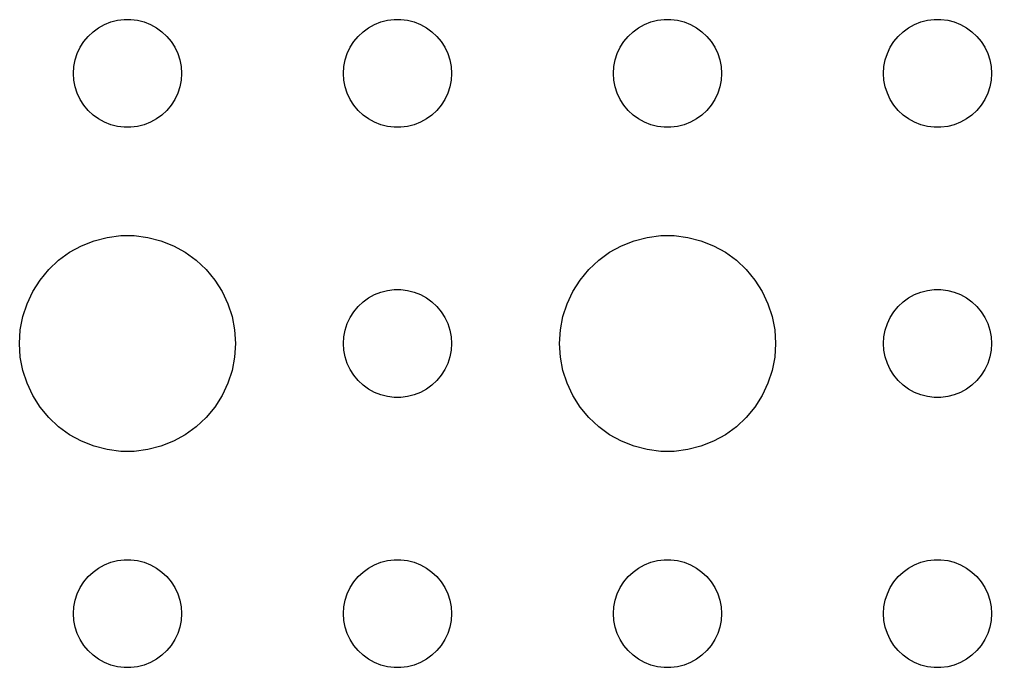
# Model space of a CAD drawing. Header units: metres. Extents: x -134 to 134, y 62 to 166.
# Drawn here: x -100.5 to -73.5, y 90 to 108 of the extents above; entities that cross this region are included whole.
import ezdxf

# ---------------------------------------------------------------- set-up
doc = ezdxf.new("R2010")
doc.units = ezdxf.units.M

msp = doc.modelspace()

# ---------------------------------------------------------------- linework, layer by layer
for p, q in [((-98.4561, 107.656), (-98.3037, 107.766)), ((-98.3037, 107.766), (-98.1387, 107.857)), ((-98.1387, 107.857), (-97.9635, 107.927)), ((-97.9635, 107.927), (-97.7811, 107.973)), ((-97.7811, 107.973), (-97.5942, 107.997)), ((-97.5942, 107.997), (-97.4058, 107.997)), ((-97.4058, 107.997), (-97.2189, 107.973)), ((-97.2189, 107.973), (-97.0365, 107.927)), ((-97.0365, 107.927), (-96.8613, 107.857)), ((-96.8613, 107.857), (-96.6963, 107.766)), ((-96.6963, 107.766), (-96.5439, 107.656)), ((-90.9561, 107.656), (-90.8037, 107.766)), ((-90.8037, 107.766), (-90.6387, 107.857)), ((-90.6387, 107.857), (-90.4635, 107.927)), ((-90.4635, 107.927), (-90.2811, 107.973)), ((-90.2811, 107.973), (-90.0942, 107.997)), ((-90.0942, 107.997), (-89.9058, 107.997)), ((-89.9058, 107.997), (-89.7189, 107.973)), ((-89.7189, 107.973), (-89.5365, 107.927)), ((-89.5365, 107.927), (-89.3613, 107.857)), ((-89.3613, 107.857), (-89.1963, 107.766)), ((-89.1963, 107.766), (-89.0439, 107.656)), ((-83.4561, 107.656), (-83.3037, 107.766)), ((-83.3037, 107.766), (-83.1387, 107.857)), ((-83.1387, 107.857), (-82.9635, 107.927)), ((-82.9635, 107.927), (-82.7811, 107.973)), ((-82.7811, 107.973), (-82.5942, 107.997)), ((-82.5942, 107.997), (-82.4058, 107.997)), ((-82.4058, 107.997), (-82.2189, 107.973)), ((-82.2189, 107.973), (-82.0365, 107.927)), ((-82.0365, 107.927), (-81.8613, 107.857)), ((-81.8613, 107.857), (-81.6963, 107.766)), ((-81.6963, 107.766), (-81.5439, 107.656)), ((-75.9561, 107.656), (-75.8037, 107.766)), ((-75.8037, 107.766), (-75.6387, 107.857)), ((-75.6387, 107.857), (-75.4635, 107.927)), ((-75.4635, 107.927), (-75.2811, 107.973)), ((-75.2811, 107.973), (-75.0942, 107.997)), ((-75.0942, 107.997), (-74.9058, 107.997)), ((-74.9058, 107.997), (-74.7189, 107.973)), ((-74.7189, 107.973), (-74.5365, 107.927)), ((-74.5365, 107.927), (-74.3613, 107.857)), ((-74.3613, 107.857), (-74.1963, 107.766)), ((-74.1963, 107.766), (-74.0439, 107.656)), ((-98.7135, 107.382), (-98.5934, 107.527)), ((-98.5934, 107.527), (-98.4561, 107.656)), ((-96.5439, 107.656), (-96.4065, 107.527)), ((-96.4065, 107.527), (-96.2865, 107.382)), ((-91.2135, 107.382), (-91.0934, 107.527)), ((-91.0934, 107.527), (-90.9561, 107.656)), ((-89.0439, 107.656), (-88.9065, 107.527)), ((-88.9065, 107.527), (-88.7865, 107.382)), ((-83.7135, 107.382), (-83.5934, 107.527)), ((-83.5934, 107.527), (-83.4561, 107.656)), ((-81.5439, 107.656), (-81.4065, 107.527)), ((-81.4065, 107.527), (-81.2865, 107.382)), ((-76.2135, 107.382), (-76.0934, 107.527)), ((-76.0934, 107.527), (-75.9561, 107.656)), ((-74.0439, 107.656), (-73.9065, 107.527)), ((-73.9065, 107.527), (-73.7865, 107.382)), ((-98.8947, 107.052), (-98.8145, 107.223)), ((-98.8145, 107.223), (-98.7135, 107.382)), ((-96.2865, 107.382), (-96.1855, 107.223)), ((-96.1855, 107.223), (-96.1053, 107.052)), ((-91.3947, 107.052), (-91.3145, 107.223)), ((-91.3145, 107.223), (-91.2135, 107.382)), ((-88.7865, 107.382), (-88.6855, 107.223)), ((-88.6855, 107.223), (-88.6053, 107.052)), ((-83.8947, 107.052), (-83.8145, 107.223)), ((-83.8145, 107.223), (-83.7135, 107.382)), ((-81.2865, 107.382), (-81.1855, 107.223)), ((-81.1855, 107.223), (-81.1053, 107.052)), ((-76.3947, 107.052), (-76.3145, 107.223)), ((-76.3145, 107.223), (-76.2135, 107.382)), ((-73.7865, 107.382), (-73.6855, 107.223)), ((-73.6855, 107.223), (-73.6053, 107.052)), ((-98.9529, 106.873), (-98.8947, 107.052)), ((-96.1053, 107.052), (-96.0471, 106.873)), ((-91.4529, 106.873), (-91.3947, 107.052)), ((-88.6053, 107.052), (-88.5471, 106.873)), ((-83.9529, 106.873), (-83.8947, 107.052)), ((-81.1053, 107.052), (-81.0471, 106.873)), ((-76.4529, 106.873), (-76.3947, 107.052)), ((-73.6053, 107.052), (-73.5471, 106.873)), ((-99, 106.5), (-98.9882, 106.688)), ((-98.9882, 106.688), (-98.9529, 106.873)), ((-96.0471, 106.873), (-96.0118, 106.688)), ((-96.0118, 106.688), (-96, 106.5)), ((-91.5, 106.5), (-91.4882, 106.688)), ((-91.4882, 106.688), (-91.4529, 106.873)), ((-88.5471, 106.873), (-88.5118, 106.688)), ((-88.5118, 106.688), (-88.5, 106.5)), ((-84, 106.5), (-83.9882, 106.688)), ((-83.9882, 106.688), (-83.9529, 106.873)), ((-81.0471, 106.873), (-81.0118, 106.688)), ((-81.0118, 106.688), (-81, 106.5)), ((-76.5, 106.5), (-76.4882, 106.688)), ((-76.4882, 106.688), (-76.4529, 106.873)), ((-73.5471, 106.873), (-73.5118, 106.688)), ((-73.5118, 106.688), (-73.5, 106.5)), ((-98.9882, 106.312), (-99, 106.5)), ((-96, 106.5), (-96.0118, 106.312)), ((-91.4882, 106.312), (-91.5, 106.5)), ((-88.5, 106.5), (-88.5118, 106.312)), ((-83.9882, 106.312), (-84, 106.5)), ((-81, 106.5), (-81.0118, 106.312)), ((-76.4882, 106.312), (-76.5, 106.5)), ((-73.5, 106.5), (-73.5118, 106.312)), ((-98.9529, 106.127), (-98.9882, 106.312)), ((-98.8947, 105.948), (-98.9529, 106.127)), ((-96.0471, 106.127), (-96.1053, 105.948)), ((-96.0118, 106.312), (-96.0471, 106.127)), ((-91.4529, 106.127), (-91.4882, 106.312)), ((-91.3947, 105.948), (-91.4529, 106.127)), ((-88.5471, 106.127), (-88.6053, 105.948)), ((-88.5118, 106.312), (-88.5471, 106.127)), ((-83.9529, 106.127), (-83.9882, 106.312)), ((-83.8947, 105.948), (-83.9529, 106.127)), ((-81.0471, 106.127), (-81.1053, 105.948)), ((-81.0118, 106.312), (-81.0471, 106.127)), ((-76.4529, 106.127), (-76.4882, 106.312)), ((-76.3947, 105.948), (-76.4529, 106.127)), ((-73.5471, 106.127), (-73.6053, 105.948)), ((-73.5118, 106.312), (-73.5471, 106.127)), ((-98.8145, 105.777), (-98.8947, 105.948)), ((-96.1053, 105.948), (-96.1855, 105.777)), ((-91.3145, 105.777), (-91.3947, 105.948)), ((-88.6053, 105.948), (-88.6855, 105.777)), ((-83.8145, 105.777), (-83.8947, 105.948)), ((-81.1053, 105.948), (-81.1855, 105.777)), ((-76.3145, 105.777), (-76.3947, 105.948)), ((-73.6053, 105.948), (-73.6855, 105.777)), ((-98.7135, 105.618), (-98.8145, 105.777)), ((-98.5934, 105.473), (-98.7135, 105.618)), ((-96.2865, 105.618), (-96.4065, 105.473)), ((-96.1855, 105.777), (-96.2865, 105.618)), ((-91.2135, 105.618), (-91.3145, 105.777)), ((-91.0934, 105.473), (-91.2135, 105.618)), ((-88.7865, 105.618), (-88.9065, 105.473)), ((-88.6855, 105.777), (-88.7865, 105.618)), ((-83.7135, 105.618), (-83.8145, 105.777)), ((-83.5934, 105.473), (-83.7135, 105.618)), ((-81.2865, 105.618), (-81.4065, 105.473)), ((-81.1855, 105.777), (-81.2865, 105.618)), ((-76.2135, 105.618), (-76.3145, 105.777)), ((-76.0934, 105.473), (-76.2135, 105.618)), ((-73.7865, 105.618), (-73.9065, 105.473)), ((-73.6855, 105.777), (-73.7865, 105.618)), ((-98.4561, 105.344), (-98.5934, 105.473)), ((-98.3037, 105.234), (-98.4561, 105.344)), ((-96.5439, 105.344), (-96.6963, 105.234)), ((-96.4065, 105.473), (-96.5439, 105.344)), ((-90.9561, 105.344), (-91.0934, 105.473)), ((-90.8037, 105.234), (-90.9561, 105.344)), ((-89.0439, 105.344), (-89.1963, 105.234)), ((-88.9065, 105.473), (-89.0439, 105.344)), ((-83.4561, 105.344), (-83.5934, 105.473)), ((-83.3037, 105.234), (-83.4561, 105.344)), ((-81.5439, 105.344), (-81.6963, 105.234)), ((-81.4065, 105.473), (-81.5439, 105.344)), ((-75.9561, 105.344), (-76.0934, 105.473)), ((-75.8037, 105.234), (-75.9561, 105.344)), ((-74.0439, 105.344), (-74.1963, 105.234)), ((-73.9065, 105.473), (-74.0439, 105.344)), ((-98.1387, 105.143), (-98.3037, 105.234)), ((-97.9635, 105.073), (-98.1387, 105.143)), ((-97.7811, 105.027), (-97.9635, 105.073)), ((-97.0365, 105.073), (-97.2189, 105.027)), ((-96.8613, 105.143), (-97.0365, 105.073)), ((-96.6963, 105.234), (-96.8613, 105.143)), ((-90.6387, 105.143), (-90.8037, 105.234)), ((-90.4635, 105.073), (-90.6387, 105.143)), ((-90.2811, 105.027), (-90.4635, 105.073)), ((-89.5365, 105.073), (-89.7189, 105.027)), ((-89.3613, 105.143), (-89.5365, 105.073)), ((-89.1963, 105.234), (-89.3613, 105.143)), ((-83.1387, 105.143), (-83.3037, 105.234)), ((-82.9635, 105.073), (-83.1387, 105.143)), ((-82.7811, 105.027), (-82.9635, 105.073)), ((-82.0365, 105.073), (-82.2189, 105.027)), ((-81.8613, 105.143), (-82.0365, 105.073)), ((-81.6963, 105.234), (-81.8613, 105.143)), ((-75.6387, 105.143), (-75.8037, 105.234)), ((-75.4635, 105.073), (-75.6387, 105.143)), ((-75.2811, 105.027), (-75.4635, 105.073)), ((-74.5365, 105.073), (-74.7189, 105.027)), ((-74.3613, 105.143), (-74.5365, 105.073)), ((-74.1963, 105.234), (-74.3613, 105.143)), ((-97.5942, 105.003), (-97.7811, 105.027)), ((-97.4058, 105.003), (-97.5942, 105.003)), ((-97.2189, 105.027), (-97.4058, 105.003)), ((-90.0942, 105.003), (-90.2811, 105.027)), ((-89.9058, 105.003), (-90.0942, 105.003)), ((-89.7189, 105.027), (-89.9058, 105.003)), ((-82.5942, 105.003), (-82.7811, 105.027)), ((-82.4058, 105.003), (-82.5942, 105.003)), ((-82.2189, 105.027), (-82.4058, 105.003)), ((-75.0942, 105.003), (-75.2811, 105.027)), ((-74.9058, 105.003), (-75.0942, 105.003)), ((-74.7189, 105.027), (-74.9058, 105.003)), ((-98.7773, 101.714), (-98.427, 101.853)), ((-98.427, 101.853), (-98.0621, 101.947)), ((-98.0621, 101.947), (-97.6884, 101.994)), ((-97.6884, 101.994), (-97.3116, 101.994)), ((-97.3116, 101.994), (-96.9379, 101.947)), ((-96.9379, 101.947), (-96.573, 101.853)), ((-96.573, 101.853), (-96.2227, 101.714)), ((-83.7773, 101.714), (-83.427, 101.853)), ((-83.427, 101.853), (-83.0621, 101.947)), ((-83.0621, 101.947), (-82.6884, 101.994)), ((-82.6884, 101.994), (-82.3116, 101.994)), ((-82.3116, 101.994), (-81.9379, 101.947)), ((-81.9379, 101.947), (-81.573, 101.853)), ((-81.573, 101.853), (-81.2227, 101.714)), ((-99.4123, 101.312), (-99.1075, 101.533)), ((-99.1075, 101.533), (-98.7773, 101.714)), ((-96.2227, 101.714), (-95.8925, 101.533)), ((-95.8925, 101.533), (-95.5877, 101.312)), ((-84.4123, 101.312), (-84.1075, 101.533)), ((-84.1075, 101.533), (-83.7773, 101.714)), ((-81.2227, 101.714), (-80.8925, 101.533)), ((-80.8925, 101.533), (-80.5877, 101.312)), ((-99.6869, 101.054), (-99.4123, 101.312)), ((-95.5877, 101.312), (-95.3131, 101.054)), ((-84.6869, 101.054), (-84.4123, 101.312)), ((-80.5877, 101.312), (-80.3131, 101.054)), ((-99.927, 100.763), (-99.6869, 101.054)), ((-95.3131, 101.054), (-95.073, 100.763)), ((-84.927, 100.763), (-84.6869, 101.054)), ((-80.3131, 101.054), (-80.073, 100.763)), ((-100.129, 100.445), (-99.927, 100.763)), ((-95.073, 100.763), (-94.8711, 100.445)), ((-85.1289, 100.445), (-84.927, 100.763)), ((-80.073, 100.763), (-79.8711, 100.445)), ((-100.289, 100.104), (-100.129, 100.445)), ((-94.8711, 100.445), (-94.7107, 100.104)), ((-90.4635, 100.427), (-90.2811, 100.473)), ((-90.2811, 100.473), (-90.0942, 100.497)), ((-90.0942, 100.497), (-89.9058, 100.497)), ((-89.9058, 100.497), (-89.7189, 100.473)), ((-89.7189, 100.473), (-89.5365, 100.427)), ((-85.2893, 100.104), (-85.1289, 100.445)), ((-79.8711, 100.445), (-79.7107, 100.104)), ((-75.4635, 100.427), (-75.2811, 100.473)), ((-75.2811, 100.473), (-75.0942, 100.497)), ((-75.0942, 100.497), (-74.9058, 100.497)), ((-74.9058, 100.497), (-74.7189, 100.473)), ((-74.7189, 100.473), (-74.5365, 100.427)), ((-90.9561, 100.156), (-90.8037, 100.266)), ((-90.8037, 100.266), (-90.6387, 100.357)), ((-90.6387, 100.357), (-90.4635, 100.427)), ((-89.5365, 100.427), (-89.3613, 100.357)), ((-89.3613, 100.357), (-89.1963, 100.266)), ((-89.1963, 100.266), (-89.0439, 100.156)), ((-75.9561, 100.156), (-75.8037, 100.266)), ((-75.8037, 100.266), (-75.6387, 100.357)), ((-75.6387, 100.357), (-75.4635, 100.427)), ((-74.5365, 100.427), (-74.3613, 100.357)), ((-74.3613, 100.357), (-74.1963, 100.266)), ((-74.1963, 100.266), (-74.0439, 100.156)), ((-100.406, 99.7461), (-100.289, 100.104)), ((-94.7107, 100.104), (-94.5943, 99.7461)), ((-91.2135, 99.8817), (-91.0934, 100.027)), ((-91.0934, 100.027), (-90.9561, 100.156)), ((-89.0439, 100.156), (-88.9065, 100.027)), ((-88.9065, 100.027), (-88.7865, 99.8817)), ((-85.4057, 99.7461), (-85.2893, 100.104)), ((-79.7107, 100.104), (-79.5943, 99.7461)), ((-76.2135, 99.8817), (-76.0934, 100.027)), ((-76.0934, 100.027), (-75.9561, 100.156)), ((-74.0439, 100.156), (-73.9065, 100.027)), ((-73.9065, 100.027), (-73.7865, 99.8817)), ((-100.476, 99.376), (-100.406, 99.7461)), ((-94.5943, 99.7461), (-94.5237, 99.376)), ((-91.3947, 99.5522), (-91.3145, 99.7226)), ((-91.3145, 99.7226), (-91.2135, 99.8817)), ((-88.7865, 99.8817), (-88.6855, 99.7226)), ((-88.6855, 99.7226), (-88.6053, 99.5522)), ((-85.4763, 99.376), (-85.4057, 99.7461)), ((-79.5943, 99.7461), (-79.5237, 99.376)), ((-76.3947, 99.5522), (-76.3145, 99.7226)), ((-76.3145, 99.7226), (-76.2135, 99.8817)), ((-73.7865, 99.8817), (-73.6855, 99.7226)), ((-73.6855, 99.7226), (-73.6053, 99.5522)), ((-100.5, 99), (-100.476, 99.376)), ((-94.5237, 99.376), (-94.5, 99)), ((-91.4882, 99.188), (-91.4529, 99.373)), ((-91.4529, 99.373), (-91.3947, 99.5522)), ((-88.6053, 99.5522), (-88.5471, 99.373)), ((-88.5471, 99.373), (-88.5118, 99.188)), ((-85.5, 99), (-85.4763, 99.376)), ((-79.5237, 99.376), (-79.5, 99)), ((-76.4882, 99.188), (-76.4529, 99.373)), ((-76.4529, 99.373), (-76.3947, 99.5522)), ((-73.6053, 99.5522), (-73.5471, 99.373)), ((-73.5471, 99.373), (-73.5118, 99.188)), ((-91.5, 99), (-91.4882, 99.188)), ((-88.5118, 99.188), (-88.5, 99)), ((-76.5, 99), (-76.4882, 99.188)), ((-73.5118, 99.188), (-73.5, 99)), ((-100.476, 98.624), (-100.5, 99)), ((-94.5, 99), (-94.5237, 98.624)), ((-91.4882, 98.812), (-91.5, 99)), ((-88.5, 99), (-88.5118, 98.812)), ((-85.4763, 98.624), (-85.5, 99)), ((-79.5, 99), (-79.5237, 98.624)), ((-76.4882, 98.812), (-76.5, 99)), ((-73.5, 99), (-73.5118, 98.812)), ((-100.406, 98.2539), (-100.476, 98.624)), ((-94.5237, 98.624), (-94.5943, 98.2539)), ((-91.4529, 98.627), (-91.4882, 98.812)), ((-91.3947, 98.4478), (-91.4529, 98.627)), ((-88.5471, 98.627), (-88.6053, 98.4478)), ((-88.5118, 98.812), (-88.5471, 98.627)), ((-85.4057, 98.2539), (-85.4763, 98.624)), ((-79.5237, 98.624), (-79.5943, 98.2539)), ((-76.4529, 98.627), (-76.4882, 98.812)), ((-76.3947, 98.4478), (-76.4529, 98.627)), ((-73.5471, 98.627), (-73.6053, 98.4478)), ((-73.5118, 98.812), (-73.5471, 98.627)), ((-91.3145, 98.2774), (-91.3947, 98.4478)), ((-88.6053, 98.4478), (-88.6855, 98.2774)), ((-76.3145, 98.2774), (-76.3947, 98.4478)), ((-73.6053, 98.4478), (-73.6855, 98.2774)), ((-100.289, 97.8956), (-100.406, 98.2539)), ((-94.5943, 98.2539), (-94.7107, 97.8956)), ((-91.2135, 98.1183), (-91.3145, 98.2774)), ((-91.0934, 97.9732), (-91.2135, 98.1183)), ((-88.7865, 98.1183), (-88.9065, 97.9732)), ((-88.6855, 98.2774), (-88.7865, 98.1183)), ((-85.2893, 97.8956), (-85.4057, 98.2539)), ((-79.5943, 98.2539), (-79.7107, 97.8956)), ((-76.2135, 98.1183), (-76.3145, 98.2774)), ((-76.0934, 97.9732), (-76.2135, 98.1183)), ((-73.7865, 98.1183), (-73.9065, 97.9732)), ((-73.6855, 98.2774), (-73.7865, 98.1183)), ((-100.129, 97.5547), (-100.289, 97.8956)), ((-94.7107, 97.8956), (-94.8711, 97.5547)), ((-90.9561, 97.8442), (-91.0934, 97.9732)), ((-90.8037, 97.7335), (-90.9561, 97.8442)), ((-89.0439, 97.8442), (-89.1963, 97.7335)), ((-88.9065, 97.9732), (-89.0439, 97.8442)), ((-85.1289, 97.5547), (-85.2893, 97.8956)), ((-79.7107, 97.8956), (-79.8711, 97.5547)), ((-75.9561, 97.8442), (-76.0934, 97.9732)), ((-75.8037, 97.7335), (-75.9561, 97.8442)), ((-74.0439, 97.8442), (-74.1963, 97.7335)), ((-73.9065, 97.9732), (-74.0439, 97.8442)), ((-99.927, 97.2366), (-100.129, 97.5547)), ((-94.8711, 97.5547), (-95.073, 97.2366)), ((-90.6387, 97.6428), (-90.8037, 97.7335)), ((-90.4635, 97.5734), (-90.6387, 97.6428)), ((-90.2811, 97.5266), (-90.4635, 97.5734)), ((-90.0942, 97.503), (-90.2811, 97.5266)), ((-89.9058, 97.503), (-90.0942, 97.503)), ((-89.7189, 97.5266), (-89.9058, 97.503)), ((-89.5365, 97.5734), (-89.7189, 97.5266)), ((-89.3613, 97.6428), (-89.5365, 97.5734)), ((-89.1963, 97.7335), (-89.3613, 97.6428)), ((-84.927, 97.2366), (-85.1289, 97.5547)), ((-79.8711, 97.5547), (-80.073, 97.2366)), ((-75.6387, 97.6428), (-75.8037, 97.7335)), ((-75.4635, 97.5734), (-75.6387, 97.6428)), ((-75.2811, 97.5266), (-75.4635, 97.5734)), ((-75.0942, 97.503), (-75.2811, 97.5266)), ((-74.9058, 97.503), (-75.0942, 97.503)), ((-74.7189, 97.5266), (-74.9058, 97.503)), ((-74.5365, 97.5734), (-74.7189, 97.5266)), ((-74.3613, 97.6428), (-74.5365, 97.5734)), ((-74.1963, 97.7335), (-74.3613, 97.6428)), ((-99.6869, 96.9464), (-99.927, 97.2366)), ((-95.073, 97.2366), (-95.3131, 96.9464)), ((-84.6869, 96.9464), (-84.927, 97.2366)), ((-80.073, 97.2366), (-80.3131, 96.9464)), ((-99.4123, 96.6885), (-99.6869, 96.9464)), ((-95.3131, 96.9464), (-95.5877, 96.6885)), ((-84.4123, 96.6885), (-84.6869, 96.9464)), ((-80.3131, 96.9464), (-80.5877, 96.6885)), ((-99.1075, 96.467), (-99.4123, 96.6885)), ((-95.5877, 96.6885), (-95.8925, 96.467)), ((-84.1075, 96.467), (-84.4123, 96.6885)), ((-80.5877, 96.6885), (-80.8925, 96.467)), ((-98.7773, 96.2855), (-99.1075, 96.467)), ((-95.8925, 96.467), (-96.2227, 96.2855)), ((-83.7773, 96.2855), (-84.1075, 96.467)), ((-80.8925, 96.467), (-81.2227, 96.2855)), ((-98.427, 96.1468), (-98.7773, 96.2855)), ((-98.0621, 96.0531), (-98.427, 96.1468)), ((-96.573, 96.1468), (-96.9379, 96.0531)), ((-96.2227, 96.2855), (-96.573, 96.1468)), ((-83.427, 96.1468), (-83.7773, 96.2855)), ((-83.0621, 96.0531), (-83.427, 96.1468)), ((-81.573, 96.1468), (-81.9379, 96.0531)), ((-81.2227, 96.2855), (-81.573, 96.1468)), ((-97.6884, 96.0059), (-98.0621, 96.0531)), ((-97.3116, 96.0059), (-97.6884, 96.0059)), ((-96.9379, 96.0531), (-97.3116, 96.0059)), ((-82.6884, 96.0059), (-83.0621, 96.0531)), ((-82.3116, 96.0059), (-82.6884, 96.0059)), ((-81.9379, 96.0531), (-82.3116, 96.0059)), ((-98.1387, 92.8573), (-97.9635, 92.9266)), ((-97.9635, 92.9266), (-97.7811, 92.9734)), ((-97.7811, 92.9734), (-97.5942, 92.997)), ((-97.5942, 92.997), (-97.4058, 92.997)), ((-97.4058, 92.997), (-97.2189, 92.9734)), ((-97.2189, 92.9734), (-97.0365, 92.9266)), ((-97.0365, 92.9266), (-96.8613, 92.8573)), ((-90.6387, 92.8573), (-90.4635, 92.9266)), ((-90.4635, 92.9266), (-90.2811, 92.9734)), ((-90.2811, 92.9734), (-90.0942, 92.997)), ((-90.0942, 92.997), (-89.9058, 92.997)), ((-89.9058, 92.997), (-89.7189, 92.9734)), ((-89.7189, 92.9734), (-89.5365, 92.9266)), ((-89.5365, 92.9266), (-89.3613, 92.8573)), ((-83.1387, 92.8573), (-82.9635, 92.9266)), ((-82.9635, 92.9266), (-82.7811, 92.9734)), ((-82.7811, 92.9734), (-82.5942, 92.997)), ((-82.5942, 92.997), (-82.4058, 92.997)), ((-82.4058, 92.997), (-82.2189, 92.9734)), ((-82.2189, 92.9734), (-82.0365, 92.9266)), ((-82.0365, 92.9266), (-81.8613, 92.8573)), ((-75.6387, 92.8573), (-75.4635, 92.9266)), ((-75.4635, 92.9266), (-75.2811, 92.9734)), ((-75.2811, 92.9734), (-75.0942, 92.997)), ((-75.0942, 92.997), (-74.9058, 92.997)), ((-74.9058, 92.997), (-74.7189, 92.9734)), ((-74.7189, 92.9734), (-74.5365, 92.9266)), ((-74.5365, 92.9266), (-74.3613, 92.8573)), ((-98.5934, 92.5268), (-98.4561, 92.6558)), ((-98.4561, 92.6558), (-98.3037, 92.7665)), ((-98.3037, 92.7665), (-98.1387, 92.8573)), ((-96.8613, 92.8573), (-96.6963, 92.7665)), ((-96.6963, 92.7665), (-96.5439, 92.6558)), ((-96.5439, 92.6558), (-96.4065, 92.5268)), ((-91.0934, 92.5268), (-90.9561, 92.6558)), ((-90.9561, 92.6558), (-90.8037, 92.7665)), ((-90.8037, 92.7665), (-90.6387, 92.8573)), ((-89.3613, 92.8573), (-89.1963, 92.7665)), ((-89.1963, 92.7665), (-89.0439, 92.6558)), ((-89.0439, 92.6558), (-88.9065, 92.5268)), ((-83.5934, 92.5268), (-83.4561, 92.6558)), ((-83.4561, 92.6558), (-83.3037, 92.7665)), ((-83.3037, 92.7665), (-83.1387, 92.8573)), ((-81.8613, 92.8573), (-81.6963, 92.7665)), ((-81.6963, 92.7665), (-81.5439, 92.6558)), ((-81.5439, 92.6558), (-81.4065, 92.5268)), ((-76.0934, 92.5268), (-75.9561, 92.6558)), ((-75.9561, 92.6558), (-75.8037, 92.7665)), ((-75.8037, 92.7665), (-75.6387, 92.8573)), ((-74.3613, 92.8573), (-74.1963, 92.7665)), ((-74.1963, 92.7665), (-74.0439, 92.6558)), ((-74.0439, 92.6558), (-73.9065, 92.5268)), ((-98.8145, 92.2226), (-98.7135, 92.3817)), ((-98.7135, 92.3817), (-98.5934, 92.5268)), ((-96.4065, 92.5268), (-96.2865, 92.3817)), ((-96.2865, 92.3817), (-96.1855, 92.2226)), ((-91.3145, 92.2226), (-91.2135, 92.3817)), ((-91.2135, 92.3817), (-91.0934, 92.5268)), ((-88.9065, 92.5268), (-88.7865, 92.3817)), ((-88.7865, 92.3817), (-88.6855, 92.2226)), ((-83.8145, 92.2226), (-83.7135, 92.3817)), ((-83.7135, 92.3817), (-83.5934, 92.5268)), ((-81.4065, 92.5268), (-81.2865, 92.3817)), ((-81.2865, 92.3817), (-81.1855, 92.2226)), ((-76.3145, 92.2226), (-76.2135, 92.3817)), ((-76.2135, 92.3817), (-76.0934, 92.5268)), ((-73.9065, 92.5268), (-73.7865, 92.3817)), ((-73.7865, 92.3817), (-73.6855, 92.2226)), ((-98.8947, 92.0522), (-98.8145, 92.2226)), ((-96.1855, 92.2226), (-96.1053, 92.0522)), ((-91.3947, 92.0522), (-91.3145, 92.2226)), ((-88.6855, 92.2226), (-88.6053, 92.0522)), ((-83.8947, 92.0522), (-83.8145, 92.2226)), ((-81.1855, 92.2226), (-81.1053, 92.0522)), ((-76.3947, 92.0522), (-76.3145, 92.2226)), ((-73.6855, 92.2226), (-73.6053, 92.0522)), ((-98.9882, 91.688), (-98.9529, 91.873)), ((-98.9529, 91.873), (-98.8947, 92.0522)), ((-96.1053, 92.0522), (-96.0471, 91.873)), ((-96.0471, 91.873), (-96.0118, 91.688)), ((-91.4882, 91.688), (-91.4529, 91.873)), ((-91.4529, 91.873), (-91.3947, 92.0522)), ((-88.6053, 92.0522), (-88.5471, 91.873)), ((-88.5471, 91.873), (-88.5118, 91.688)), ((-83.9882, 91.688), (-83.9529, 91.873)), ((-83.9529, 91.873), (-83.8947, 92.0522)), ((-81.1053, 92.0522), (-81.0471, 91.873)), ((-81.0471, 91.873), (-81.0118, 91.688)), ((-76.4882, 91.688), (-76.4529, 91.873)), ((-76.4529, 91.873), (-76.3947, 92.0522)), ((-73.6053, 92.0522), (-73.5471, 91.873)), ((-73.5471, 91.873), (-73.5118, 91.688)), ((-99, 91.5), (-98.9882, 91.688)), ((-96.0118, 91.688), (-96, 91.5)), ((-91.5, 91.5), (-91.4882, 91.688)), ((-88.5118, 91.688), (-88.5, 91.5)), ((-84, 91.5), (-83.9882, 91.688)), ((-81.0118, 91.688), (-81, 91.5)), ((-76.5, 91.5), (-76.4882, 91.688)), ((-73.5118, 91.688), (-73.5, 91.5)), ((-98.9882, 91.312), (-99, 91.5)), ((-98.9529, 91.127), (-98.9882, 91.312)), ((-96.0118, 91.312), (-96.0471, 91.127)), ((-96, 91.5), (-96.0118, 91.312)), ((-91.4882, 91.312), (-91.5, 91.5)), ((-91.4529, 91.127), (-91.4882, 91.312)), ((-88.5118, 91.312), (-88.5471, 91.127)), ((-88.5, 91.5), (-88.5118, 91.312)), ((-83.9882, 91.312), (-84, 91.5)), ((-83.9529, 91.127), (-83.9882, 91.312)), ((-81.0118, 91.312), (-81.0471, 91.127)), ((-81, 91.5), (-81.0118, 91.312)), ((-76.4882, 91.312), (-76.5, 91.5)), ((-76.4529, 91.127), (-76.4882, 91.312)), ((-73.5118, 91.312), (-73.5471, 91.127)), ((-73.5, 91.5), (-73.5118, 91.312)), ((-98.8947, 90.9478), (-98.9529, 91.127)), ((-96.0471, 91.127), (-96.1053, 90.9478)), ((-91.3947, 90.9478), (-91.4529, 91.127)), ((-88.5471, 91.127), (-88.6053, 90.9478)), ((-83.8947, 90.9478), (-83.9529, 91.127)), ((-81.0471, 91.127), (-81.1053, 90.9478)), ((-76.3947, 90.9478), (-76.4529, 91.127)), ((-73.5471, 91.127), (-73.6053, 90.9478)), ((-98.8145, 90.7774), (-98.8947, 90.9478)), ((-98.7135, 90.6183), (-98.8145, 90.7774)), ((-96.1855, 90.7774), (-96.2865, 90.6183)), ((-96.1053, 90.9478), (-96.1855, 90.7774)), ((-91.3145, 90.7774), (-91.3947, 90.9478)), ((-91.2135, 90.6183), (-91.3145, 90.7774)), ((-88.6855, 90.7774), (-88.7865, 90.6183)), ((-88.6053, 90.9478), (-88.6855, 90.7774)), ((-83.8145, 90.7774), (-83.8947, 90.9478)), ((-83.7135, 90.6183), (-83.8145, 90.7774)), ((-81.1855, 90.7774), (-81.2865, 90.6183)), ((-81.1053, 90.9478), (-81.1855, 90.7774)), ((-76.3145, 90.7774), (-76.3947, 90.9478)), ((-76.2135, 90.6183), (-76.3145, 90.7774)), ((-73.6855, 90.7774), (-73.7865, 90.6183)), ((-73.6053, 90.9478), (-73.6855, 90.7774)), ((-98.5934, 90.4732), (-98.7135, 90.6183)), ((-98.4561, 90.3442), (-98.5934, 90.4732)), ((-96.4065, 90.4732), (-96.5439, 90.3442)), ((-96.2865, 90.6183), (-96.4065, 90.4732)), ((-91.0934, 90.4732), (-91.2135, 90.6183)), ((-90.9561, 90.3442), (-91.0934, 90.4732)), ((-88.9065, 90.4732), (-89.0439, 90.3442)), ((-88.7865, 90.6183), (-88.9065, 90.4732)), ((-83.5934, 90.4732), (-83.7135, 90.6183)), ((-83.4561, 90.3442), (-83.5934, 90.4732)), ((-81.4065, 90.4732), (-81.5439, 90.3442)), ((-81.2865, 90.6183), (-81.4065, 90.4732)), ((-76.0934, 90.4732), (-76.2135, 90.6183)), ((-75.9561, 90.3442), (-76.0934, 90.4732)), ((-73.9065, 90.4732), (-74.0439, 90.3442)), ((-73.7865, 90.6183), (-73.9065, 90.4732)), ((-98.3037, 90.2335), (-98.4561, 90.3442)), ((-98.1387, 90.1428), (-98.3037, 90.2335)), ((-96.6963, 90.2335), (-96.8613, 90.1428)), ((-96.5439, 90.3442), (-96.6963, 90.2335)), ((-90.8037, 90.2335), (-90.9561, 90.3442)), ((-90.6387, 90.1428), (-90.8037, 90.2335)), ((-89.1963, 90.2335), (-89.3613, 90.1428)), ((-89.0439, 90.3442), (-89.1963, 90.2335)), ((-83.3037, 90.2335), (-83.4561, 90.3442)), ((-83.1387, 90.1428), (-83.3037, 90.2335)), ((-81.6963, 90.2335), (-81.8613, 90.1428)), ((-81.5439, 90.3442), (-81.6963, 90.2335)), ((-75.8037, 90.2335), (-75.9561, 90.3442)), ((-75.6387, 90.1428), (-75.8037, 90.2335)), ((-74.1963, 90.2335), (-74.3613, 90.1428)), ((-74.0439, 90.3442), (-74.1963, 90.2335)), ((-97.9635, 90.0734), (-98.1387, 90.1428)), ((-97.7811, 90.0266), (-97.9635, 90.0734)), ((-97.5942, 90.003), (-97.7811, 90.0266)), ((-97.4058, 90.003), (-97.5942, 90.003)), ((-97.2189, 90.0266), (-97.4058, 90.003)), ((-97.0365, 90.0734), (-97.2189, 90.0266)), ((-96.8613, 90.1428), (-97.0365, 90.0734)), ((-90.4635, 90.0734), (-90.6387, 90.1428)), ((-90.2811, 90.0266), (-90.4635, 90.0734)), ((-90.0942, 90.003), (-90.2811, 90.0266)), ((-89.9058, 90.003), (-90.0942, 90.003)), ((-89.7189, 90.0266), (-89.9058, 90.003)), ((-89.5365, 90.0734), (-89.7189, 90.0266)), ((-89.3613, 90.1428), (-89.5365, 90.0734)), ((-82.9635, 90.0734), (-83.1387, 90.1428)), ((-82.7811, 90.0266), (-82.9635, 90.0734)), ((-82.5942, 90.003), (-82.7811, 90.0266)), ((-82.4058, 90.003), (-82.5942, 90.003)), ((-82.2189, 90.0266), (-82.4058, 90.003)), ((-82.0365, 90.0734), (-82.2189, 90.0266)), ((-81.8613, 90.1428), (-82.0365, 90.0734)), ((-75.4635, 90.0734), (-75.6387, 90.1428)), ((-75.2811, 90.0266), (-75.4635, 90.0734)), ((-75.0942, 90.003), (-75.2811, 90.0266)), ((-74.9058, 90.003), (-75.0942, 90.003)), ((-74.7189, 90.0266), (-74.9058, 90.003)), ((-74.5365, 90.0734), (-74.7189, 90.0266)), ((-74.3613, 90.1428), (-74.5365, 90.0734))]:
    msp.add_line(p, q)

doc.saveas('drawing.dxf')
